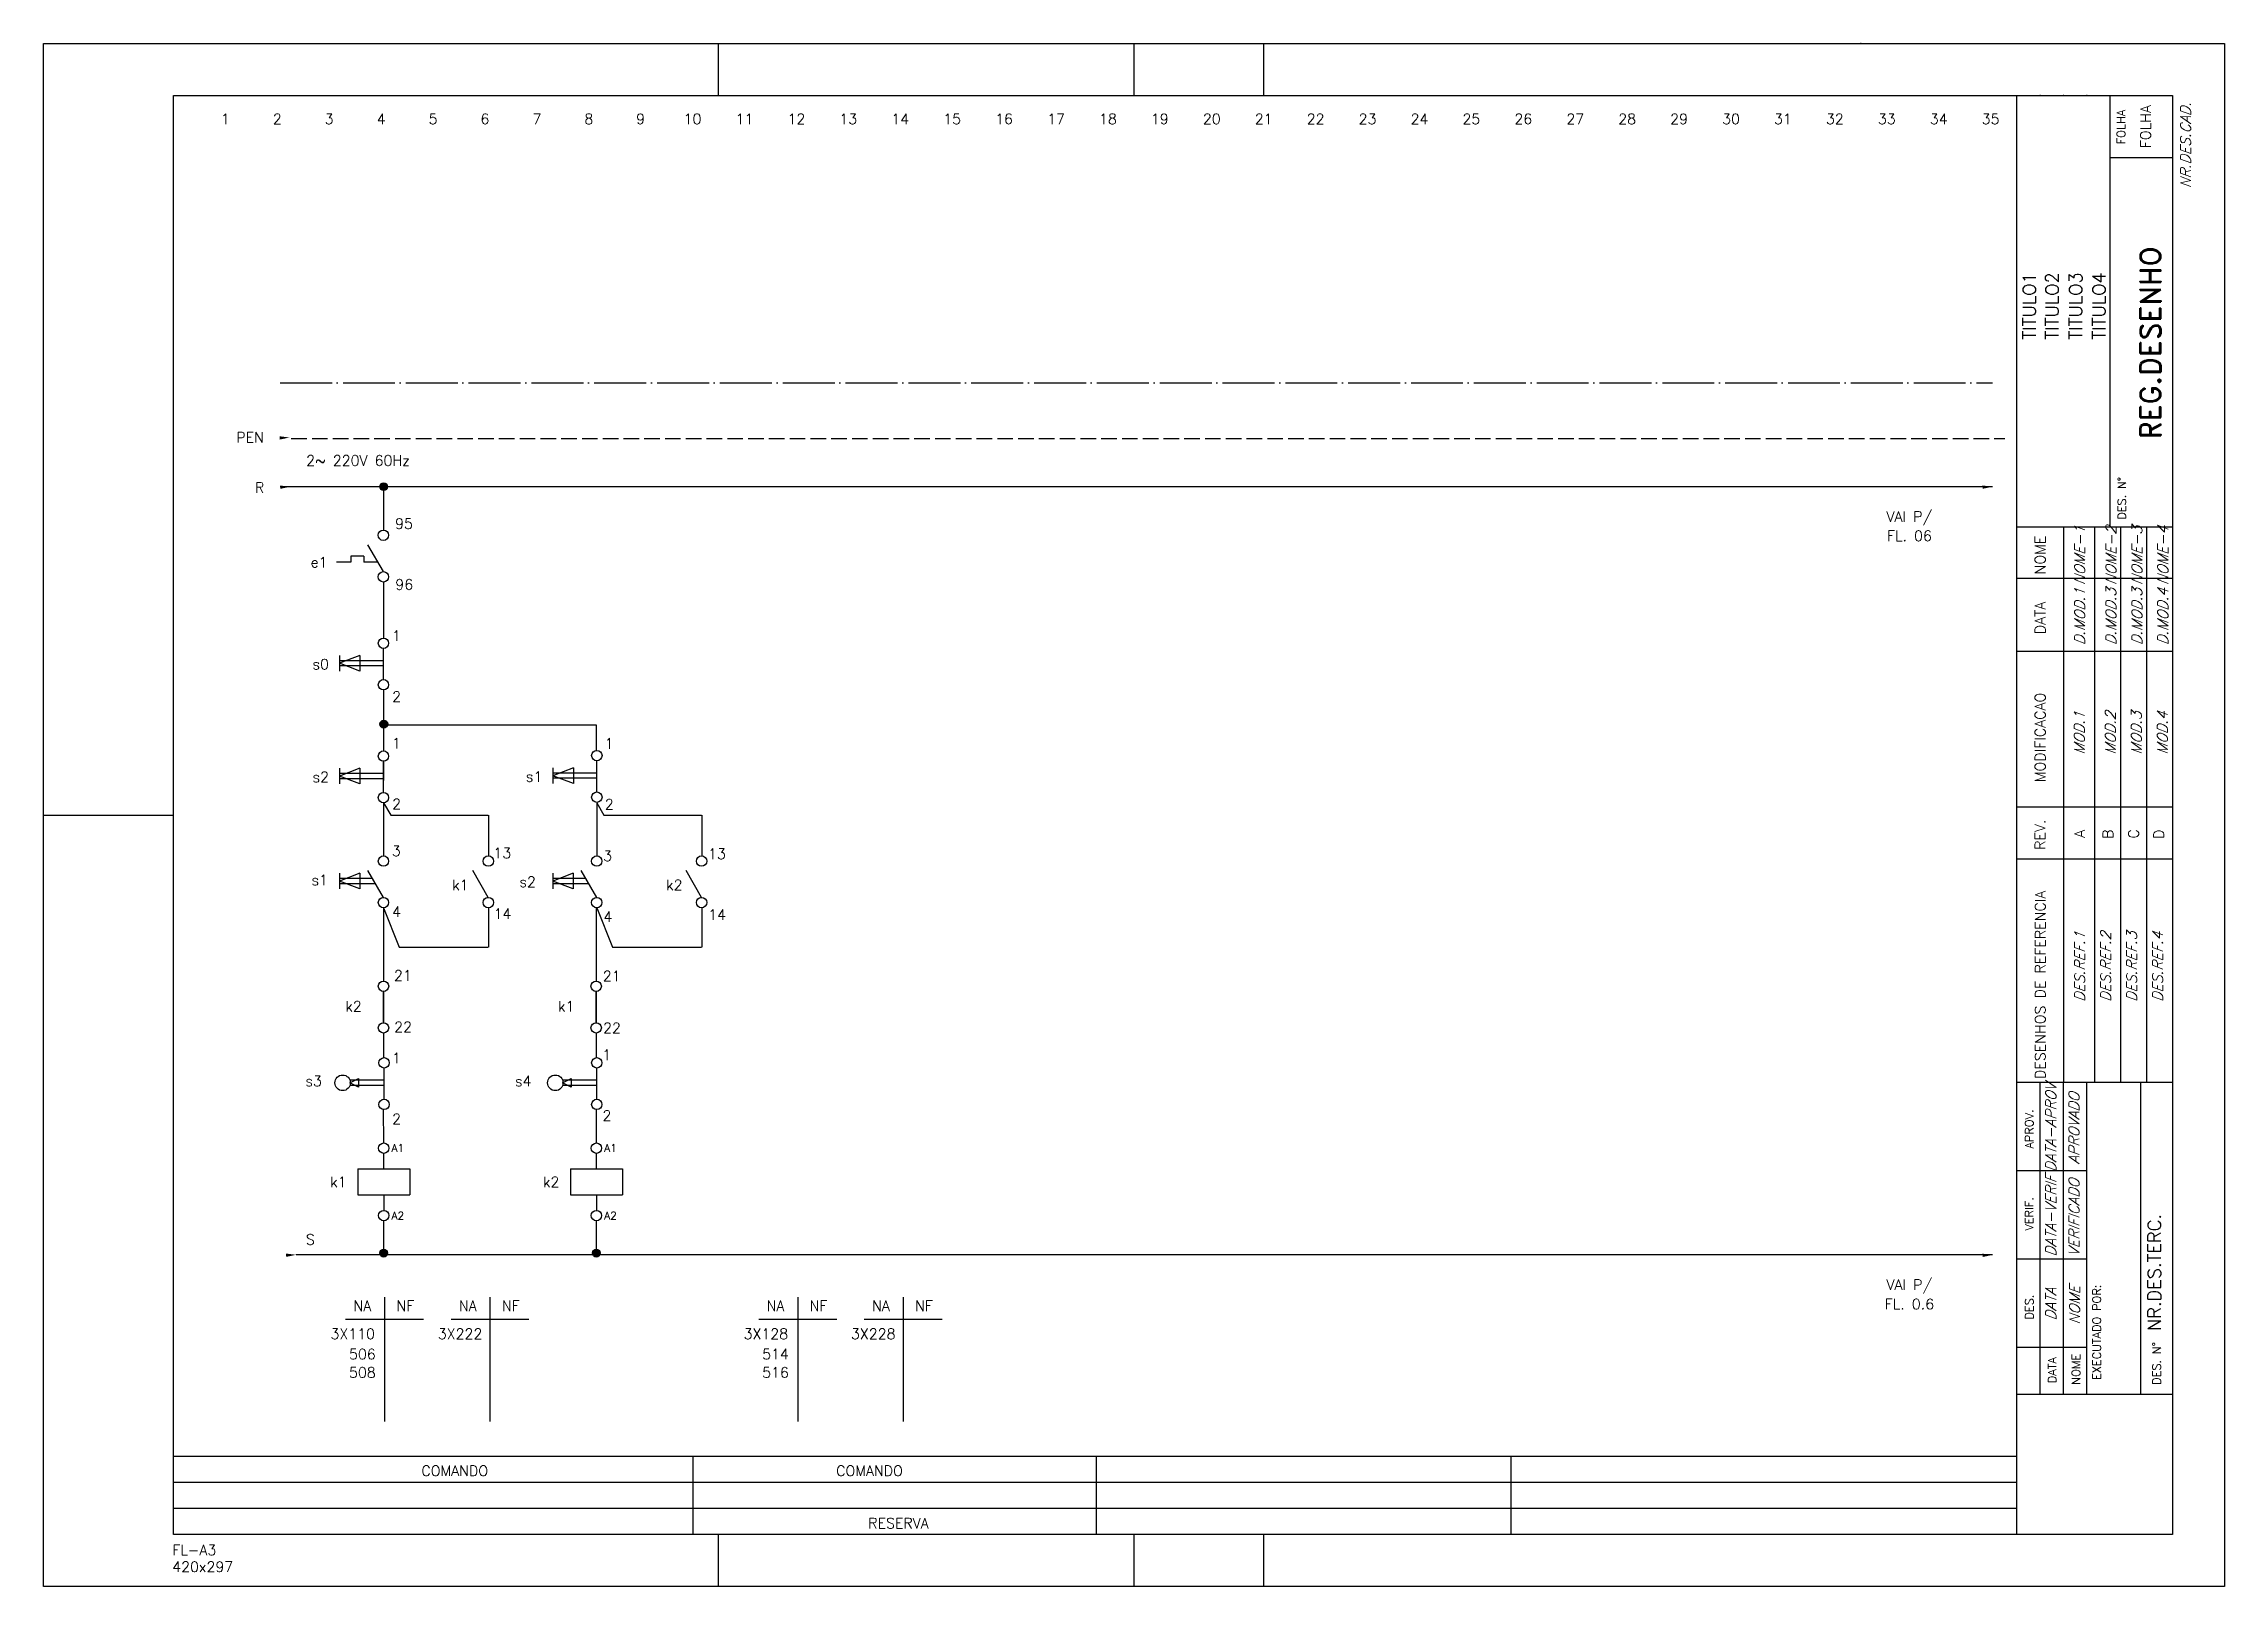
# Model space of a CAD drawing. Extents: x 0 to 420, y 5 to 302.
import ezdxf
from ezdxf.enums import TextEntityAlignment as Align

# ---------------------------------------------------------------- set-up
doc = ezdxf.new("R2010")
doc.units = 0
doc.header["$MEASUREMENT"] = 0
for name, pattern in [('CENTRO3', [12, 10, -1, 0, -1]), ('HIDDEN1', [2, 1, -1]), ('HIDDEN2', [4, 3, -1])]:
    doc.linetypes.add(name, pattern=pattern)
doc.layers.get('0').update_dxf_attribs({"color": 1, "linetype": 'CONTINUOUS'})
for name, color, linetype in [('CARIMBO', 7, 'CONTINUOUS'), ('CENTRO3', 5, 'CENTRO3'), ('CON', 1, 'CONTINUOUS'), ('DES', 7, 'CONTINUOUS'), ('GERAL', 1, 'CONTINUOUS'), ('HIDDEN1', 3, 'HIDDEN1'), ('SIM', 1, 'CONTINUOUS'), ('TEXTO', 6, 'CONTINUOUS'), ('WIDTH', 4, 'CONTINUOUS')]:
    doc.layers.add(name, color=color, linetype=linetype)
doc.styles.add('ROMAND', font='romand')
doc.styles.add('ROMANS', font='romans')

# ---------------------------------------------------------------- blocks, each defined once
blk = doc.blocks.new('*X6')
at = {"color": 0}
for p, q in [((55.16, -82.02), (55.88, -81.3)), ((55.17, -82.19), (56.04, -81.31)), ((55.2, -81.81), (55.66, -81.34)), ((55.21, -82.32), (56.18, -81.35)), ((55.27, -82.44), (56.3, -81.41)), ((55.34, -82.54), (56.4, -81.49)), ((55.43, -82.63), (56.49, -81.58)), ((55.54, -82.7), (56.56, -81.68)), ((55.66, -82.76), (56.61, -81.8)), ((55.8, -82.79), (56.65, -81.94)), ((55.97, -82.8), (56.65, -82.12)), ((56.21, -82.73), (56.59, -82.36))]:
    blk.add_line(p, q, dxfattribs=at)
blk = doc.blocks.new('CE')
at = {"layer": 'SIM'}
blk.add_circle((0, 0), 0.75, dxfattribs=at)
blk.add_blockref('*X6', (-55.91, 82.05), dxfattribs=at)

msp = doc.modelspace()

# ---------------------------------------------------------------- linework, layer by layer
at = {"linetype": 'Continuous'}
for p in [(384.5, 292), (389, 292), (393.5, 292)]:
    msp.add_point(p, dxfattribs=at)
at = {"layer": 'CARIMBO', "color": 4}
for p, q in [((380, 15), (380, 292)), ((398, 209), (398, 292)), ((398, 280.08), (410, 280.08)), ((380, 209), (410, 209)), ((389, 209), (389, 102)), ((410, 199), (380, 199)), ((410, 185), (380, 185)), ((410, 185), (380, 185)), ((410, 155), (380, 155)), ((410, 145), (380, 145)), ((410, 102), (380, 102)), ((384.5, 42), (384.5, 102)), ((393.5, 42), (393.5, 102)), ((403.9, 42), (403.9, 102)), ((380, 42), (410, 42))]:
    msp.add_line(p, q, dxfattribs=at)
at = {"layer": 'CARIMBO', "color": 7}
for p, q in [((395, 209), (395, 102)), ((400, 209), (400, 102)), ((405, 209), (405, 102)), ((389, 42), (389, 102))]:
    msp.add_line(p, q, dxfattribs=at)
at = {"layer": 'CENTRO3'}
msp.add_line((45.56, 236.69), (375.34, 236.69), dxfattribs=at)
at = {"layer": 'CON'}
for p, q in [((59.15, 202.15), (56.43, 202.15)), ((61.65, 203.33), (59.15, 203.33)), ((59.15, 203.33), (59.15, 202.15)), ((61.65, 203.33), (61.65, 202.15)), ((64.39, 202.15), (61.65, 202.15)), ((57, 184.22), (57, 181.19)), ((60.92, 184.22), (57, 182.71)), ((65.45, 183.2), (57, 183.2)), ((60.92, 181.19), (57, 182.71)), ((65.45, 182.2), (57, 182.2)), ((60.92, 184.22), (60.92, 181.19)), ((57, 162.5), (57, 159.47)), ((60.92, 162.5), (57, 160.99)), ((65.45, 161.48), (57, 161.48)), ((60.92, 159.47), (57, 160.99)), ((65.45, 160.48), (57, 160.48)), ((60.92, 162.5), (60.92, 159.47)), ((98.1, 162.59), (98.1, 159.56)), ((102.03, 162.59), (98.1, 161.07)), ((106.55, 161.57), (98.1, 161.57)), ((102.03, 159.56), (98.1, 161.07)), ((106.55, 160.57), (98.1, 160.57)), ((102.03, 162.59), (102.03, 159.56)), ((57, 142.29), (57, 139.26)), ((60.92, 142.29), (57, 140.77)), ((63.34, 141.27), (57, 141.27)), ((60.92, 139.26), (57, 140.77)), ((63.92, 140.27), (57, 140.27)), ((60.92, 142.29), (60.92, 139.26)), ((98.08, 142.29), (98.08, 139.26)), ((102.01, 142.29), (98.08, 140.77)), ((104.43, 141.27), (98.08, 141.27)), ((102.01, 139.26), (98.08, 140.77)), ((105.01, 140.27), (98.08, 140.27)), ((102.01, 142.29), (102.01, 139.26))]:
    msp.add_line(p, q, dxfattribs=at)
at = {"layer": 'CON', "color": 4}
for p, q in [((65.43, 200.35), (62.43, 205.54)), ((65.45, 179.54), (65.45, 185.54)), ((65.45, 157.82), (65.45, 163.82)), ((106.55, 157.9), (106.55, 163.9)), ((65.44, 137.64), (62.44, 142.83)), ((85.64, 137.64), (82.64, 142.83)), ((106.53, 137.64), (103.53, 142.83)), ((126.73, 137.64), (123.73, 142.83))]:
    msp.add_line(p, q, dxfattribs=at)
at = {"layer": 'CON'}
for centre in [(65.43, 207.35), (65.43, 199.35), (65.45, 186.57), (65.45, 178.57), (65.45, 164.84), (106.55, 164.93), (65.45, 156.84), (106.55, 156.93), (65.45, 144.63), (85.65, 144.63), (106.53, 144.63), (126.73, 144.63), (65.45, 136.63), (85.65, 136.63), (106.53, 136.63), (126.73, 136.63)]:
    msp.add_circle(centre, 1, dxfattribs=at)
at = {"layer": 'DES'}
for p, q in [((0, 5), (0, 302)), ((0, 5), (0, 302)), ((0, 302), (420, 302)), ((130, 292), (130, 302)), ((210, 292), (210, 302)), ((235, 292), (235, 302)), ((420, 302), (420, 5)), ((375.34, 216.7), (45.56, 216.7)), ((65.47, 216.7), (65.47, 213.54)), ((65.47, 213.54), (65.47, 208.35)), ((65.47, 198.35), (65.47, 188.1)), ((65.47, 188.1), (65.47, 188.1)), ((65.47, 188.1), (65.47, 187.57)), ((65.46, 177.57), (65.46, 165.84)), ((65.46, 170.84), (106.41, 170.84)), ((106.41, 170.84), (106.41, 165.92)), ((65.46, 163.84), (65.46, 160.12)), ((65.46, 155.84), (66.84, 153.47)), ((65.46, 155.84), (65.46, 145.63)), ((106.55, 155.84), (107.92, 153.47)), ((106.55, 155.84), (106.55, 145.63)), ((0, 153.5), (25, 153.5)), ((66.84, 153.47), (85.64, 153.47)), ((85.65, 153.47), (85.65, 145.63)), ((107.92, 153.47), (126.73, 153.47)), ((126.74, 153.47), (126.74, 145.63)), ((65.46, 135.63), (65.46, 121.52)), ((65.46, 135.63), (68.5, 128.03)), ((85.65, 135.63), (85.65, 128.03)), ((106.42, 135.63), (106.42, 121.52)), ((106.55, 135.63), (109.59, 128.03)), ((126.74, 135.63), (126.74, 128.03)), ((68.5, 128.03), (85.64, 128.03)), ((109.59, 128.03), (126.73, 128.03)), ((65.46, 119.52), (65.46, 113.52)), ((106.42, 119.52), (106.42, 113.52)), ((65.46, 111.52), (65.46, 106.79)), ((106.42, 111.52), (106.42, 106.79)), ((65.51, 90.36), (65.49, 96.8)), ((106.47, 90.36), (106.45, 96.8)), ((65.47, 75.37), (65.47, 69.12)), ((106.43, 75.37), (106.43, 69.12)), ((375.34, 68.81), (48.62, 68.81)), ((65.66, 60.7), (65.66, 36.76)), ((85.97, 60.7), (85.97, 36.76)), ((145.23, 60.7), (145.23, 36.76)), ((165.54, 60.7), (165.54, 36.76)), ((58.16, 56.41), (73.17, 56.41)), ((78.46, 56.41), (93.47, 56.41)), ((137.72, 56.41), (152.74, 56.41)), ((158.03, 56.41), (173.04, 56.41)), ((380, 30), (25, 30)), ((125.06, 30), (125.06, 15)), ((202.71, 30), (202.71, 15)), ((282.6, 30), (282.6, 15)), ((380, 25), (25, 25)), ((380, 20), (25, 20)), ((130, 5), (130, 15)), ((210, 5), (210, 15)), ((235, 5), (235, 15)), ((420, 5), (0, 5))]:
    msp.add_line(p, q, dxfattribs=at)
at = {"layer": 'DES', "color": 1}
for points in [[(45.43, 226.41), (45.46, 225.77), (47.36, 226.17)], [(45.55, 216.93), (45.58, 216.29), (47.48, 216.69)], [(373.41, 216.94), (373.44, 216.3), (375.34, 216.7)], [(46.69, 69.07), (46.72, 68.43), (48.62, 68.83)], [(373.41, 69.05), (373.44, 68.41), (375.34, 68.81)]]:
    msp.add_solid(points, dxfattribs=at)
at = {"layer": 'HIDDEN1', "color": 3, "linetype": 'HIDDEN2'}
msp.add_line((47.69, 225.96), (377.69, 225.96), dxfattribs=at)
at = {"layer": 'SIM', "color": 4}
for p, q in [((65.46, 113.52), (65.46, 119.52)), ((106.42, 113.52), (106.42, 119.52)), ((65.57, 98.8), (65.58, 104.79)), ((106.53, 98.8), (106.54, 104.79))]:
    msp.add_line(p, q, dxfattribs=at)
at = {"layer": 'SIM'}
for p, q in [((65.57, 102.43), (58.96, 102.43)), ((65.57, 101.43), (58.96, 101.43)), ((58.98, 101.94), (60.63, 102.79)), ((60.63, 101.09), (58.98, 101.94)), ((60.63, 102.79), (60.63, 101.09)), ((106.54, 102.43), (99.93, 102.43)), ((106.53, 101.43), (99.93, 101.43)), ((99.94, 101.94), (101.59, 102.79)), ((101.59, 101.09), (99.94, 101.94)), ((101.59, 102.79), (101.59, 101.09)), ((65.51, 85.36), (65.51, 88.36)), ((106.47, 85.36), (106.47, 88.36)), ((60.51, 85.36), (60.51, 80.36)), ((60.51, 85.36), (70.51, 85.36)), ((70.51, 85.36), (70.51, 80.36)), ((101.47, 85.36), (101.47, 80.36)), ((101.47, 85.36), (111.47, 85.36)), ((111.47, 85.36), (111.47, 80.36)), ((60.51, 80.36), (70.51, 80.36)), ((65.51, 80.36), (65.51, 77.37)), ((101.47, 80.36), (111.47, 80.36)), ((106.47, 80.36), (106.47, 77.37))]:
    msp.add_line(p, q, dxfattribs=at)
for centre, radius in [((65.46, 120.52), 1), ((106.42, 120.52), 1), ((65.46, 112.52), 1), ((106.42, 112.52), 1), ((65.57, 105.79), 1), ((106.54, 105.79), 1), ((57.59, 101.94), 1.5), ((98.55, 101.94), 1.5), ((65.57, 97.79), 1), ((106.54, 97.79), 1), ((65.51, 89.36), 1), ((106.47, 89.36), 1), ((65.51, 76.37), 1), ((106.47, 76.37), 1)]:
    msp.add_circle(centre, radius, dxfattribs=at)
at = {"layer": 'TEXTO'}
msp.add_point((350, 302), dxfattribs=at)
at = {"layer": 'WIDTH'}
for p, q in [((25, 292), (410, 292)), ((25, 15), (25, 292)), ((410, 292), (410, 15)), ((410, 15), (25, 15))]:
    msp.add_line(p, q, dxfattribs=at)
at = {"layer": 'WIDTH', "color": 4}
for p, q in [((393.5, 85), (380, 85)), ((393.5, 68), (380, 68)), ((393.5, 51), (380, 51))]:
    msp.add_line(p, q, dxfattribs=at)

# ---------------------------------------------------------------- block references
at = {"layer": 'GERAL'}
for p, rotation in [((65.49, 216.7), 224.9999999999997), ((65.52, 171), 225), ((65.49, 69.15), 224.9999999999997), ((106.45, 69.15), 224.9999999999996)]:
    msp.add_blockref('CE', p, dxfattribs=dict(at, rotation=rotation))

# ---------------------------------------------------------------- texts
at = {"color": 6, "style": 'ROMANS'}
for tag, p in [('A1', (66.97, 88.64)), ('A1', (107.93, 88.64)), ('A2', (66.97, 75.62)), ('A2', (107.93, 75.62))]:
    msp.add_attdef(tag, p, '', height=1.5, dxfattribs=at)
for tag, p in [('NA', (61.39, 59.01)), ('NF', (69.67, 59.01)), ('NA', (81.7, 59.01)), ('NF', (89.98, 59.01)), ('NA', (140.96, 59.01)), ('NF', (149.24, 59.01)), ('NA', (161.27, 59.01)), ('NF', (169.55, 59.01)), ('3X110', (59.53, 53.62)), ('3X222', (80.21, 53.62)), ('3X128', (139.1, 53.62)), ('3X228', (159.78, 53.62)), ('506', (61.39, 49.71)), ('514', (140.96, 49.71)), ('508', (61.39, 46.18)), ('516', (140.96, 46.18))]:
    msp.add_attdef(tag, text='', height=2, dxfattribs=at).set_placement(p, align=Align.MIDDLE)
at = {"layer": 'CARIMBO', "color": 6, "style": 'ROMANS'}
for s, p in [('FOLHA', (400.1, 285.94)), ('DES. N%%D', (400.25, 214.46)), ('APROV.', (382.41, 93.05)), ('VERIF.', (382.4, 76.71)), ('DES.', (382.42, 58.75)), ('EXECUTADO POR:', (395.41, 53.91)), ('DES. N%%D', (406.94, 47.91)), ('DATA', (386.83, 46.62)), ('NOME', (391.42, 46.79))]:
    msp.add_text(s, height=1.6, rotation=90, dxfattribs=at).set_placement(p, align=Align.MIDDLE)
for s, p in [('MODIFICACAO', (385.52, 159.82)), ('REV.', (385.5, 146.79)), ('A', (393.13, 149.11)), ('B', (398.56, 148.88)), ('C', (403.51, 148.95)), ('D', (408.37, 148.88)), ('DESENHOS DE REFERENCIA', (385.53, 102.67))]:
    msp.add_text(s, height=2, rotation=90, dxfattribs=at).set_placement(p)
msp.add_attdef('FOLHA', text='', height=2, rotation=90, dxfattribs=at).set_placement((405.83, 286.03), align=Align.CENTER)
at = {"layer": 'CARIMBO', "color": 6, "style": 'ROMANS', "oblique": 20}
msp.add_attdef('NR.DES.CAD.', text='', height=2, rotation=90, dxfattribs=at).set_placement((413.53, 290.68), align=Align.RIGHT)
at = {"layer": 'CARIMBO', "color": 4, "style": 'ROMAND'}
msp.add_attdef('REG.DESENHO', text='', height=4, rotation=90, dxfattribs=at).set_placement((407.75, 244.4), align=Align.CENTER)
at = {"layer": 'CARIMBO', "color": 1, "style": 'ROMANS'}
for tag, p in [('TITULO1', (383.66, 251.49)), ('TITULO2', (388.08, 251.49)), ('TITULO3', (392.6, 251.49)), ('TITULO4', (397.09, 251.49))]:
    msp.add_attdef(tag, text='', height=2.5, rotation=90, dxfattribs=at).set_placement(p, align=Align.CENTER)
at = {"layer": 'CARIMBO', "color": 6, "style": 'ROMANS', "oblique": 20}
for tag, p in [('MOD.1', (393.06, 169.27)), ('MOD.2', (399.06, 169.27)), ('MOD.3', (404.06, 169.27)), ('MOD.4', (409.06, 169.27)), ('DES.REF.1', (393.15, 124.26)), ('DES.REF.2', (398.15, 124.26)), ('DES.REF.3', (403.15, 124.26)), ('DES.REF.4', (408.15, 124.26)), ('DATA-APROV', (387.58, 93.28)), ('APROVADO', (392.04, 93.15)), ('DATA-VERIF', (387.58, 76.33)), ('VERIFICADO', (392.04, 75.99)), ('NOME', (392.14, 59.13)), ('DATA', (387.58, 59.31))]:
    msp.add_attdef(tag, text='', height=2, rotation=90, dxfattribs=at).set_placement(p, align=Align.CENTER)
at = {"layer": 'CARIMBO', "color": 1, "style": 'ROMANS'}
msp.add_attdef('NR.DES.TERC.', (407.75, 54.19), '', height=2.5, rotation=90, dxfattribs=at)
at = {"layer": 'TEXTO', "style": 'ROMANS'}
for s, p in [('1', (35, 287.5)), ('2', (45, 287.5)), ('3', (55, 287.5)), ('4', (65, 287.5)), ('5', (75, 287.5)), ('6', (85, 287.5)), ('7', (95, 287.5)), ('8', (105, 287.5)), ('9', (114.98, 287.5)), ('10', (124.98, 287.5)), ('11', (134.98, 287.5)), ('12', (144.98, 287.5)), ('13', (154.98, 287.5)), ('14', (164.98, 287.5)), ('15', (174.98, 287.5)), ('16', (184.98, 287.5)), ('17', (194.98, 287.5)), ('18', (204.98, 287.5)), ('19', (214.98, 287.5)), ('20', (224.98, 287.5)), ('21', (234.98, 287.5)), ('22', (244.98, 287.5)), ('23', (254.98, 287.5)), ('24', (264.98, 287.5)), ('25', (274.98, 287.5)), ('26', (284.98, 287.5)), ('27', (294.98, 287.5)), ('28', (304.98, 287.5)), ('29', (314.98, 287.5)), ('30', (324.98, 287.5)), ('31', (334.98, 287.5)), ('32', (344.98, 287.5)), ('33', (354.98, 287.5)), ('34', (364.98, 287.5)), ('35', (374.98, 287.5))]:
    msp.add_text(s, height=2, dxfattribs=at).set_placement(p, align=Align.MIDDLE)
for s, p in [('PEN', (39.77, 225.18)), ('2~ 220V 60Hz', (60.54, 220.75)), ('R', (41.6, 215.54)), ('95', (69.4, 208.59)), ('VAI P/', (359.34, 209.95)), ('FL. 06', (359.34, 206.24)), ('e1', (53.04, 201.16)), ('96', (69.45, 196.88)), ('1', (67.93, 187)), ('2', (67.98, 175.29)), ('1', (67.93, 166.32)), ('1', (108.9, 166.27)), ('2', (67.98, 154.61)), ('2', (108.95, 154.56)), ('3', (67.93, 145.59)), ('13', (88.34, 145.19)), ('13', (129.67, 145.02)), ('3', (108.62, 144.63)), ('4', (67.98, 133.88)), ('14', (88.38, 133.49)), ('4', (108.67, 132.92)), ('14', (129.72, 133.32)), ('21', (69.18, 121.6)), ('21', (109.42, 121.49)), ('22', (69.23, 111.69)), ('22', (109.46, 111.49)), ('1', (67.93, 105.71)), ('1', (108.46, 106.33)), ('2', (108.5, 94.62)), ('2', (67.98, 94)), ('S', (51.38, 70.78)), ('VAI P/', (359.34, 62.06)), ('FL. 0.6', (359.34, 58.35)), ('COMANDO', (79.18, 26.26)), ('COMANDO', (159.06, 26.26)), ('RESERVA', (164.64, 16.16))]:
    msp.add_text(s, height=2, dxfattribs=at).set_placement(p, align=Align.CENTER)
at = {"layer": 'TEXTO', "color": 6, "style": 'ROMANS'}
for s, p in [('NOME', (385.52, 199.81)), ('DATA', (385.52, 188.31))]:
    msp.add_text(s, height=2, rotation=90, dxfattribs=at).set_placement(p)
at = {"layer": 'TEXTO', "style": 'ROMANS'}
for s, p in [('s0', (51.78, 181.53)), ('s2', (51.78, 159.81)), ('s1', (92.88, 159.9)), ('s1', (51.59, 139.98)), ('k1', (78.69, 139.03)), ('s2', (91.63, 139.63)), ('k2', (119.87, 139.03)), ('k2', (58.1, 115.66)), ('k1', (99.06, 115.66)), ('s3', (50.42, 101.28)), ('s4', (90.8, 101.27)), ('k1', (55.19, 81.87)), ('k2', (96.16, 81.87)), ('FL-A3', (24.77, 11)), ('420x297', (24.77, 7.77))]:
    msp.add_text(s, height=2, dxfattribs=at).set_placement(p)
at = {"layer": 'TEXTO', "color": 6, "style": 'ROMANS', "oblique": 20}
for tag, p in [('NOME-1', (393.15, 203.44)), ('NOME-2', (399.15, 203.44)), ('NOME-3', (404.15, 203.44)), ('NOME-4', (409.15, 203.44)), ('D.MOD.3', (399.15, 191.69)), ('D.MOD.3', (404.15, 191.69)), ('D.MOD.1', (393.15, 191.69)), ('D.MOD.4', (409.15, 191.69))]:
    msp.add_attdef(tag, text='', height=2, rotation=90, dxfattribs=at).set_placement(p, align=Align.CENTER)

doc.saveas('drawing.dxf')
